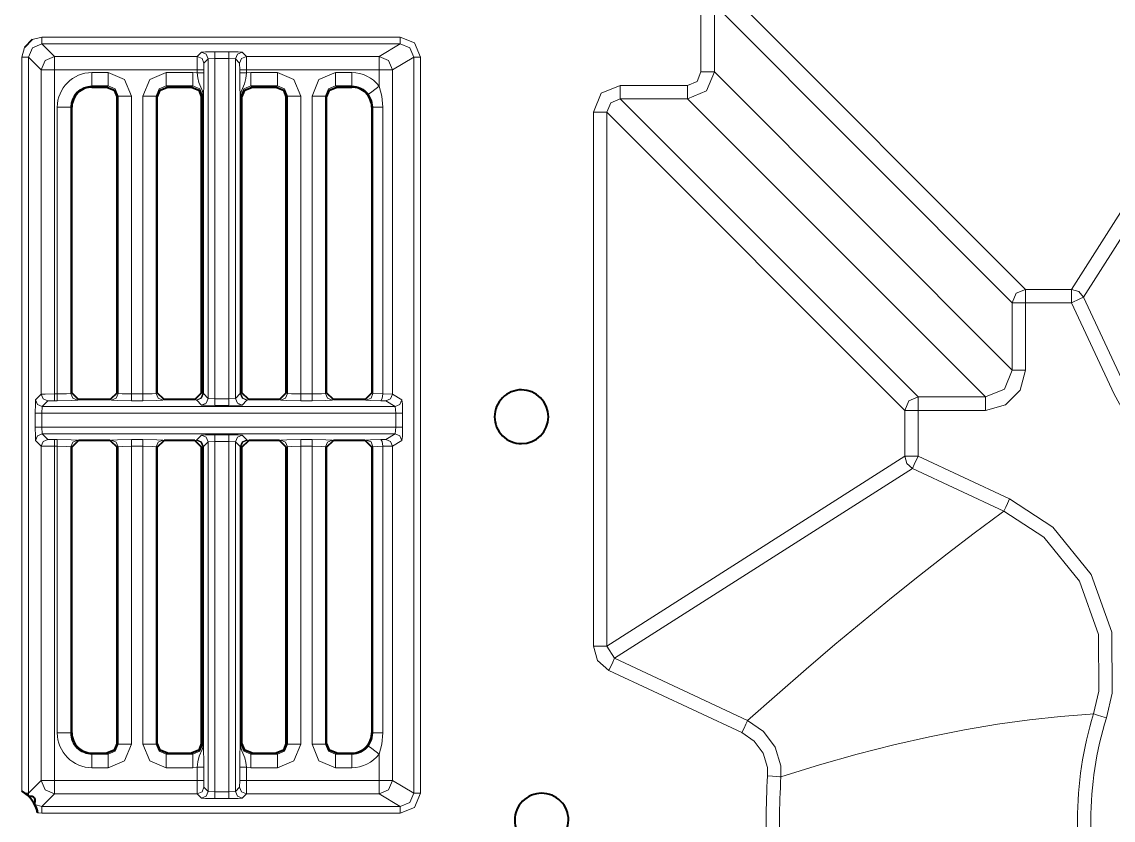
# Model space of a CAD drawing. Header units: millimetres. Extents: x 0 to 2941, y -405 to 1422.
# Drawn here: x 516.4 to 597.6, y 348.2 to 407.6 of the extents above; entities that cross this region are included whole.
import ezdxf

# ---------------------------------------------------------------- set-up
doc = ezdxf.new("R2010")
doc.units = ezdxf.units.MM
doc.layers.add('FINE', color=9, linetype='Continuous')
doc.layers.add('OUTLINE', color=7, linetype='Continuous')

msp = doc.modelspace()

# ---------------------------------------------------------------- linework, layer by layer
at = {"layer": 'FINE', "lineweight": 9}
for p, q in [((591.09, 387.665), (568.918, 409.837)), ((567.92, 408.838), (590.092, 386.667)), ((517.879, 406.427), (517.152, 406.239)), ((544.544, 406.427), (517.879, 406.427)), ((516.568, 405.655), (516.38, 404.928)), ((517.879, 405.928), (544.544, 405.928)), ((518.823, 404.984), (517.879, 405.928)), ((544.544, 405.928), (542.971, 404.984)), ((516.38, 404.928), (516.38, 350.348)), ((529.436, 404.984), (518.823, 404.984)), ((529.752, 405.299), (529.436, 404.984)), ((529.936, 404.484), (530.252, 404.799)), ((530.252, 404.799), (530.751, 404.825)), ((530.252, 404.799), (530.252, 379.558)), ((530.751, 379.532), (530.751, 404.825)), ((530.751, 404.825), (531.777, 404.825)), ((531.777, 404.825), (531.777, 379.532)), ((531.777, 404.825), (532.277, 404.799)), ((532.277, 404.799), (532.592, 404.484)), ((532.277, 379.558), (532.277, 404.799)), ((542.971, 404.984), (533.092, 404.984)), ((545.544, 404.929), (545.544, 350.202)), ((546.044, 350.202), (546.044, 404.929)), ((517.823, 403.984), (517.823, 379.873)), ((522.797, 403.788), (521.599, 403.788)), ((529.097, 403.788), (527.132, 403.788)), ((529.923, 403.984), (529.936, 404.484)), ((529.923, 403.758), (529.923, 403.984)), ((532.592, 404.484), (532.605, 403.984)), ((532.605, 403.984), (532.605, 403.758)), ((533.105, 403.758), (533.105, 403.984)), ((533.105, 403.984), (542.971, 403.984)), ((533.432, 403.788), (533.105, 403.758)), ((535.397, 403.788), (533.432, 403.788)), ((540.929, 403.788), (539.732, 403.788)), ((542.971, 403.984), (542.971, 402.786)), ((521.599, 402.708), (521.599, 402.79)), ((521.599, 402.79), (522.797, 402.79)), ((522.797, 402.79), (522.715, 402.708)), ((527.213, 402.708), (527.132, 402.79)), ((527.132, 402.79), (529.097, 402.79)), ((529.097, 402.79), (529.015, 402.708)), ((533.513, 402.708), (533.432, 402.79)), ((533.432, 402.79), (535.397, 402.79)), ((535.397, 402.79), (535.315, 402.708)), ((539.732, 402.79), (540.929, 402.79)), ((539.813, 402.708), (539.732, 402.79)), ((540.929, 402.79), (540.929, 402.708)), ((565.923, 402.835), (560.918, 402.835)), ((524.544, 379.886), (524.544, 402.041)), ((526.383, 402.041), (526.464, 401.959)), ((529.764, 401.959), (529.846, 402.041)), ((529.846, 402.041), (529.846, 379.923)), ((529.894, 379.915), (529.894, 402.041)), ((532.634, 402.041), (532.634, 379.915)), ((532.651, 379.915), (532.651, 402.041)), ((532.683, 402.041), (532.764, 401.959)), ((536.064, 401.959), (536.146, 402.041)), ((537.984, 402.041), (537.984, 379.886)), ((538.983, 402.041), (539.064, 401.959)), ((583.09, 379.665), (560.918, 401.837)), ((560.918, 401.837), (565.923, 401.837)), ((565.923, 401.837), (588.095, 379.665)), ((519.019, 401.208), (519.019, 379.886)), ((520.017, 401.208), (520.099, 401.208)), ((520.017, 379.923), (520.017, 401.208)), ((542.429, 401.208), (542.515, 401.208)), ((542.515, 401.208), (542.515, 379.921)), ((558.922, 400.839), (558.922, 361.132)), ((559.92, 400.839), (582.092, 378.667)), ((559.92, 361.132), (559.92, 400.839)), ((591.09, 387.665), (594.5, 387.665)), ((590.092, 381.662), (590.092, 386.667)), ((595.405, 387.089), (598.578, 380.284)), ((517.823, 379.873), (517.403, 379.453)), ((519.019, 379.886), (518.823, 379.886)), ((518.823, 379.386), (519.019, 379.386)), ((520.099, 379.964), (520.017, 379.923)), ((520.517, 379.423), (520.599, 379.464)), ((522.964, 379.464), (523.046, 379.423)), ((524.544, 379.386), (525.384, 379.386)), ((526.882, 379.423), (526.964, 379.464)), ((529.264, 379.464), (529.346, 379.423)), ((529.346, 379.423), (529.395, 379.415)), ((529.395, 379.415), (529.752, 379.058)), ((529.846, 379.923), (529.764, 379.964)), ((529.878, 379.915), (529.846, 379.923)), ((530.252, 379.558), (529.894, 379.915)), ((530.751, 379.532), (530.252, 379.558)), ((531.777, 379.532), (530.751, 379.532)), ((532.277, 379.558), (531.777, 379.532)), ((532.634, 379.915), (532.277, 379.558)), ((532.683, 379.923), (532.651, 379.915)), ((532.777, 379.058), (533.134, 379.415)), ((533.134, 379.415), (533.182, 379.423)), ((533.182, 379.423), (533.264, 379.464)), ((535.564, 379.464), (535.646, 379.423)), ((537.984, 379.886), (537.144, 379.886)), ((537.144, 379.386), (537.984, 379.386)), ((539.482, 379.423), (539.564, 379.464)), ((541.929, 379.464), (542.015, 379.421)), ((542.515, 379.921), (542.429, 379.964)), ((543.242, 379.885), (542.515, 379.921)), ((543.106, 379.385), (543.47, 379.374)), ((543.97, 379.873), (543.242, 379.885)), ((543.47, 379.374), (544.171, 378.953)), ((544.67, 379.453), (543.97, 379.873)), ((583.09, 379.665), (588.095, 379.665)), ((517.878, 378.453), (517.903, 378.953)), ((544.171, 378.953), (517.903, 378.953)), ((530.751, 379.033), (531.777, 379.033)), ((544.171, 378.953), (544.213, 378.453)), ((582.092, 375.257), (582.092, 378.667)), ((588.095, 378.667), (583.09, 378.667)), ((517.878, 378.453), (544.213, 378.453)), ((517.878, 377.427), (517.878, 378.453)), ((544.213, 378.453), (544.213, 377.427)), ((544.713, 377.427), (544.713, 378.453)), ((544.213, 377.427), (517.878, 377.427)), ((517.903, 376.928), (517.878, 377.427)), ((517.903, 376.928), (544.171, 376.928)), ((518.323, 376.508), (517.903, 376.928)), ((544.171, 376.928), (543.47, 376.507)), ((544.213, 377.427), (544.171, 376.928)), ((517.403, 376.428), (517.823, 376.008)), ((518.823, 376.495), (518.323, 376.508)), ((519.019, 376.495), (518.823, 376.495)), ((520.599, 376.417), (520.517, 376.458)), ((523.046, 376.458), (522.964, 376.417)), ((525.384, 376.495), (524.544, 376.495)), ((526.964, 376.417), (526.882, 376.458)), ((529.346, 376.458), (529.264, 376.417)), ((529.395, 376.466), (529.346, 376.458)), ((529.752, 376.823), (529.395, 376.466)), ((529.894, 375.966), (530.252, 376.323)), ((530.252, 376.323), (530.751, 376.349)), ((530.252, 376.323), (530.252, 350.331)), ((531.777, 376.848), (530.751, 376.848)), ((530.751, 350.306), (530.751, 376.349)), ((530.751, 376.349), (531.777, 376.349)), ((531.777, 376.349), (531.777, 350.306)), ((531.777, 376.349), (532.277, 376.323)), ((532.277, 350.331), (532.277, 376.323)), ((532.277, 376.323), (532.634, 375.966)), ((533.134, 376.466), (532.777, 376.823)), ((533.182, 376.458), (533.134, 376.466)), ((533.264, 376.417), (533.182, 376.458)), ((535.646, 376.458), (535.564, 376.417)), ((537.984, 376.495), (537.144, 376.495)), ((539.564, 376.417), (539.482, 376.458)), ((542.015, 376.46), (541.929, 376.417)), ((543.47, 376.507), (543.106, 376.495)), ((543.97, 376.008), (544.67, 376.428)), ((518.823, 351.147), (518.823, 375.995)), ((518.823, 375.995), (519.019, 375.995)), ((519.019, 375.995), (519.019, 354.672)), ((520.017, 354.672), (520.017, 375.958)), ((520.017, 375.958), (520.099, 375.917)), ((523.464, 375.917), (523.546, 375.958)), ((523.546, 375.958), (523.546, 353.84)), ((524.544, 375.995), (525.384, 375.995)), ((524.544, 353.84), (524.544, 375.995)), ((525.384, 375.995), (525.384, 353.84)), ((526.383, 353.84), (526.383, 375.958)), ((526.383, 375.958), (526.464, 375.917)), ((529.846, 375.958), (529.878, 375.966)), ((529.878, 375.966), (529.878, 353.84)), ((529.894, 353.84), (529.894, 375.966)), ((532.634, 375.966), (532.634, 353.84)), ((532.651, 353.84), (532.651, 375.966)), ((532.651, 375.966), (532.683, 375.958)), ((532.683, 353.84), (532.683, 375.958)), ((532.683, 375.958), (532.764, 375.917)), ((536.064, 375.917), (536.146, 375.958)), ((536.146, 375.958), (536.146, 353.84)), ((537.144, 353.84), (537.144, 375.995)), ((537.144, 375.995), (537.984, 375.995)), ((537.984, 375.995), (537.984, 353.84)), ((542.429, 375.917), (542.515, 375.96)), ((542.515, 375.96), (543.242, 375.996)), ((542.515, 375.96), (542.515, 354.672)), ((543.242, 375.996), (543.97, 376.008)), ((543.242, 354.672), (543.242, 375.996)), ((582.092, 375.257), (559.92, 361.132)), ((560.496, 360.227), (582.668, 374.352)), ((589.472, 371.179), (582.668, 374.352)), ((589.257, 371.021), (589.472, 371.179)), ((560.496, 360.227), (559.92, 361.132)), ((570.4, 355.609), (560.496, 360.227)), ((596.147, 356.094), (595.898, 356.079)), ((520.099, 354.672), (520.017, 354.672)), ((542.515, 354.672), (542.429, 354.672)), ((523.546, 353.84), (523.464, 353.921)), ((526.464, 353.921), (526.383, 353.84)), ((529.846, 353.84), (529.764, 353.921)), ((532.764, 353.921), (532.683, 353.84)), ((536.146, 353.84), (536.064, 353.921)), ((539.064, 353.921), (538.983, 353.84)), ((522.715, 353.172), (522.797, 353.091)), ((529.015, 353.172), (529.097, 353.091)), ((535.315, 353.172), (535.397, 353.091)), ((540.929, 353.172), (540.929, 353.091)), ((542.971, 353.095), (542.971, 351.147)), ((521.599, 352.092), (522.797, 352.092)), ((527.132, 352.092), (529.097, 352.092)), ((529.097, 352.092), (529.424, 352.123)), ((529.424, 352.123), (529.424, 351.147)), ((529.923, 351.147), (529.923, 352.123)), ((532.605, 352.123), (532.605, 351.147)), ((533.105, 351.147), (533.105, 352.123)), ((533.105, 352.123), (533.432, 352.092)), ((539.732, 352.092), (540.929, 352.092)), ((529.424, 351.147), (518.823, 351.147)), ((529.936, 350.647), (529.923, 351.147)), ((532.605, 351.147), (532.592, 350.647)), ((542.971, 351.147), (533.105, 351.147)), ((516.913, 349.948), (516.88, 350.203)), ((517.879, 349.203), (518.823, 350.147)), ((518.823, 350.147), (529.436, 350.147)), ((529.436, 350.147), (529.752, 349.832)), ((530.252, 350.331), (529.936, 350.647)), ((530.751, 350.306), (530.252, 350.331)), ((531.777, 350.306), (530.751, 350.306)), ((532.277, 350.331), (531.777, 350.306)), ((532.592, 350.647), (532.277, 350.331)), ((532.777, 349.832), (533.092, 350.147)), ((533.092, 350.147), (542.971, 350.147)), ((542.971, 350.147), (544.544, 349.203)), ((517.879, 349.203), (517.34, 349.361)), ((530.751, 349.806), (531.777, 349.806)), ((517.556, 348.739), (517.879, 348.703)), ((544.544, 349.203), (517.879, 349.203))]:
    msp.add_line(p, q, dxfattribs=at)
for points in [[(608.626, 409.837), (594.5, 387.665), (595.036, 387.508), (595.405, 387.089), (609.53, 409.26)], [(566.922, 408.838), (566.922, 403.834), (566.63, 403.128), (565.923, 402.835)], [(590.092, 381.662), (567.92, 403.834), (567.92, 408.838)], [(517.879, 405.928), (517.879, 406.078), (517.879, 406.427)], [(544.544, 405.928), (544.544, 406.078), (544.544, 406.427)], [(546.044, 404.929), (545.605, 405.988), (544.544, 406.427)], [(516.88, 404.928), (517.172, 405.635), (517.879, 405.928)], [(531.777, 405.324), (530.751, 405.324), (530.054, 405.317), (529.752, 405.299)], [(530.751, 405.324), (530.751, 405.173), (530.751, 404.825)], [(531.777, 405.324), (531.777, 405.173), (531.777, 404.825)], [(533.092, 404.984), (532.777, 405.299), (532.475, 405.317), (531.777, 405.324)], [(544.544, 405.928), (545.252, 405.635), (545.544, 404.929)], [(516.38, 404.928), (516.729, 404.928), (516.88, 404.928)], [(516.88, 350.203), (516.88, 404.928), (517.823, 403.984)], [(518.823, 404.984), (518.116, 404.691), (517.823, 403.984)], [(518.823, 403.984), (518.823, 404.682), (518.823, 404.984)], [(529.436, 404.984), (529.427, 404.682), (529.424, 403.984)], [(529.436, 404.984), (529.79, 404.837), (529.936, 404.484)], [(529.752, 405.299), (530.105, 405.152), (530.252, 404.799)], [(532.777, 405.299), (532.424, 405.152), (532.277, 404.799)], [(533.092, 404.984), (532.739, 404.837), (532.592, 404.484)], [(533.105, 403.984), (533.101, 404.682), (533.092, 404.984)], [(543.97, 403.984), (543.677, 404.691), (542.971, 404.984)], [(542.971, 403.984), (542.971, 404.682), (542.971, 404.984)], [(543.97, 379.873), (543.97, 403.984), (545.544, 404.929)], [(545.544, 404.929), (545.698, 404.929), (546.044, 404.929)], [(518.823, 403.984), (518.125, 403.984), (517.823, 403.984)], [(518.823, 379.886), (518.823, 403.984), (529.424, 403.984)], [(521.599, 402.79), (521.599, 403.1), (521.599, 403.788)], [(522.797, 402.79), (522.797, 403.1), (522.797, 403.788)], [(524.544, 402.041), (524.033, 403.277), (522.797, 403.788)], [(527.132, 403.788), (525.896, 403.277), (525.384, 402.041)], [(527.132, 403.788), (527.132, 403.1), (527.132, 402.79)], [(529.424, 403.984), (529.424, 403.758), (529.097, 403.788)], [(529.097, 403.788), (529.097, 403.1), (529.097, 402.79)], [(529.424, 403.984), (529.773, 403.984), (529.923, 403.984)], [(529.424, 403.758), (529.773, 403.758), (529.923, 403.758)], [(529.424, 403.758), (529.467, 403.394), (529.545, 403.051), (529.769, 402.533), (529.82, 402.396), (529.85, 402.289), (529.873, 402.144), (529.877, 402.074), (529.878, 402.041), (529.878, 379.915)], [(529.894, 402.041), (529.894, 402.053), (529.895, 402.081), (529.896, 402.14), (529.897, 402.189), (529.9, 402.263), (529.914, 402.757), (529.921, 403.228), (529.923, 403.758)], [(533.105, 403.984), (532.756, 403.984), (532.605, 403.984)], [(533.105, 403.758), (532.756, 403.758), (532.605, 403.758)], [(532.605, 403.758), (532.608, 403.166), (532.617, 402.618), (532.63, 402.21), (532.634, 402.102), (532.634, 402.068), (532.634, 402.041)], [(532.651, 402.041), (532.653, 402.111), (532.662, 402.198), (532.722, 402.437), (532.944, 402.937), (533.055, 403.351), (533.105, 403.758)], [(533.432, 403.788), (533.432, 403.1), (533.432, 402.79)], [(535.397, 403.788), (535.397, 403.1), (535.397, 402.79)], [(537.144, 379.886), (537.144, 402.041), (536.633, 403.277), (535.397, 403.788)], [(539.732, 403.788), (538.496, 403.277), (537.984, 402.041)], [(539.732, 403.788), (539.732, 403.1), (539.732, 402.79)], [(540.929, 403.788), (540.929, 403.1), (540.929, 402.79)], [(542.971, 403.984), (543.662, 403.984), (543.97, 403.984)], [(565.923, 401.837), (567.334, 402.423), (567.92, 403.834)], [(566.922, 403.834), (567.608, 403.834), (567.92, 403.834)], [(522.797, 402.79), (523.327, 402.572), (523.546, 402.041)], [(526.383, 402.041), (526.601, 402.572), (527.132, 402.79)], [(529.097, 402.79), (529.628, 402.572), (529.846, 402.041)], [(532.683, 402.041), (532.901, 402.572), (533.432, 402.79)], [(535.397, 402.79), (535.928, 402.572), (536.146, 402.041)], [(538.983, 402.041), (539.201, 402.572), (539.732, 402.79)], [(542.971, 402.786), (542.426, 402.365), (542.181, 402.176)], [(542.181, 402.176), (542.427, 401.721), (542.515, 401.208)], [(543.242, 379.885), (543.242, 401.208), (543.171, 402.044), (542.971, 402.786)], [(560.918, 402.835), (559.506, 402.251), (558.922, 400.839)], [(560.918, 402.835), (560.918, 402.149), (560.918, 401.837)], [(565.923, 402.835), (565.923, 402.149), (565.923, 401.837)], [(523.464, 401.959), (523.546, 402.041), (523.546, 379.923), (523.464, 379.964)], [(523.546, 402.041), (523.856, 402.041), (524.544, 402.041)], [(525.384, 402.041), (525.384, 379.886), (524.544, 379.886)], [(525.384, 402.041), (526.073, 402.041), (526.383, 402.041)], [(526.464, 379.964), (526.383, 379.923), (526.383, 402.041)], [(529.846, 402.041), (529.856, 402.041), (529.878, 402.041)], [(529.878, 402.041), (529.889, 402.041), (529.894, 402.041)], [(532.651, 402.041), (532.639, 402.041), (532.634, 402.041)], [(532.651, 402.041), (532.672, 402.041), (532.683, 402.041)], [(532.764, 379.964), (532.683, 379.923), (532.683, 402.041)], [(536.146, 402.041), (536.146, 379.923), (536.064, 379.964)], [(536.146, 402.041), (536.456, 402.041), (537.144, 402.041)], [(537.984, 402.041), (538.673, 402.041), (538.983, 402.041)], [(539.064, 379.964), (538.983, 379.923), (538.983, 402.041)], [(559.92, 400.839), (560.211, 401.546), (560.918, 401.837)], [(520.017, 401.208), (519.707, 401.208), (519.019, 401.208)], [(542.515, 401.208), (542.732, 401.208), (543.242, 401.208)], [(558.922, 400.839), (559.608, 400.839), (559.92, 400.839)], [(590.092, 386.667), (590.385, 387.371), (591.09, 387.665)], [(591.09, 386.667), (591.09, 387.353), (591.09, 387.665)], [(594.5, 386.667), (594.5, 387.353), (594.5, 387.665)], [(594.5, 386.667), (591.09, 386.667), (591.09, 381.662), (590.689, 380.163), (589.594, 379.068), (588.095, 378.667)], [(591.09, 386.667), (590.404, 386.667), (590.092, 386.667)], [(594.5, 386.667), (595.123, 386.957), (595.405, 387.089)], [(613.959, 372.657), (610.172, 372.049), (607.928, 372.197), (605.677, 372.736), (603.61, 373.618), (601.666, 374.871), (600.008, 376.388), (598.588, 378.213), (597.673, 379.863), (594.5, 386.667)], [(588.095, 379.665), (589.509, 380.248), (590.092, 381.662)], [(591.09, 381.662), (590.404, 381.662), (590.092, 381.662)], [(517.403, 379.453), (517.385, 379.151), (517.378, 378.453)], [(517.903, 378.953), (517.55, 379.1), (517.403, 379.453)], [(518.823, 379.886), (518.125, 379.882), (517.823, 379.873)], [(518.323, 379.373), (517.97, 379.52), (517.823, 379.873)], [(517.903, 378.953), (518.323, 379.373), (518.823, 379.386)], [(518.823, 379.386), (518.823, 379.537), (518.823, 379.886)], [(520.017, 379.923), (519.707, 379.897), (519.019, 379.886)], [(519.019, 379.886), (519.019, 379.537), (519.019, 379.386)], [(519.019, 379.386), (520.051, 379.397), (520.517, 379.423)], [(520.017, 379.923), (520.164, 379.57), (520.517, 379.423)], [(523.046, 379.423), (523.399, 379.57), (523.546, 379.923)], [(523.046, 379.423), (523.512, 379.397), (524.544, 379.386)], [(524.544, 379.886), (523.856, 379.897), (523.546, 379.923)], [(524.544, 379.386), (524.544, 379.537), (524.544, 379.886)], [(526.383, 379.923), (526.073, 379.897), (525.384, 379.886)], [(525.384, 379.386), (525.384, 379.537), (525.384, 379.886)], [(525.384, 379.386), (526.417, 379.397), (526.882, 379.423)], [(526.383, 379.923), (526.529, 379.57), (526.882, 379.423)], [(529.346, 379.423), (529.699, 379.57), (529.846, 379.923)], [(529.395, 379.415), (529.748, 379.562), (529.894, 379.915)], [(529.395, 379.415), (529.735, 379.563), (529.878, 379.915)], [(529.752, 379.058), (530.105, 379.204), (530.252, 379.558)], [(529.894, 379.915), (529.889, 379.915), (529.878, 379.915)], [(530.751, 379.033), (530.751, 379.183), (530.751, 379.532)], [(531.777, 379.033), (531.777, 379.183), (531.777, 379.532)], [(532.777, 379.058), (532.424, 379.204), (532.277, 379.558)], [(533.134, 379.415), (532.781, 379.562), (532.634, 379.915)], [(532.651, 379.915), (532.639, 379.915), (532.634, 379.915)], [(533.134, 379.415), (532.794, 379.563), (532.651, 379.915)], [(533.182, 379.423), (532.829, 379.57), (532.683, 379.923)], [(536.146, 379.923), (535.999, 379.57), (535.646, 379.423)], [(535.646, 379.423), (536.112, 379.397), (537.144, 379.386)], [(537.144, 379.886), (536.456, 379.897), (536.146, 379.923)], [(537.144, 379.886), (537.144, 379.537), (537.144, 379.386)], [(538.983, 379.923), (538.673, 379.897), (537.984, 379.886)], [(537.984, 379.886), (537.984, 379.537), (537.984, 379.386)], [(537.984, 379.386), (539.017, 379.397), (539.482, 379.423)], [(538.983, 379.923), (539.129, 379.57), (539.482, 379.423)], [(542.015, 379.421), (542.368, 379.568), (542.515, 379.921)], [(542.015, 379.421), (542.341, 379.399), (543.106, 379.385)], [(543.106, 379.385), (543.201, 379.536), (543.242, 379.885)], [(543.47, 379.374), (543.823, 379.52), (543.97, 379.873)], [(544.171, 378.953), (544.524, 379.1), (544.67, 379.453)], [(544.713, 378.453), (544.7, 379.151), (544.67, 379.453)], [(582.092, 378.667), (582.404, 378.667), (583.09, 378.667), (583.09, 379.353), (583.09, 379.665)], [(582.092, 378.667), (582.385, 379.372), (583.09, 379.665)], [(588.095, 378.667), (588.095, 379.353), (588.095, 379.665)], [(529.752, 379.058), (530.054, 379.04), (530.751, 379.033)], [(531.777, 379.033), (532.475, 379.04), (532.777, 379.058)], [(583.09, 378.667), (583.09, 375.257), (589.894, 372.084)], [(517.878, 378.453), (517.529, 378.453), (517.378, 378.453)], [(517.378, 378.453), (517.378, 377.427), (517.385, 376.73), (517.403, 376.428)], [(544.213, 378.453), (544.559, 378.453), (544.713, 378.453)], [(517.878, 377.427), (517.529, 377.427), (517.378, 377.427)], [(517.903, 376.928), (517.55, 376.781), (517.403, 376.428)], [(544.171, 376.928), (544.524, 376.781), (544.67, 376.428)], [(544.213, 377.427), (544.559, 377.427), (544.713, 377.427)], [(544.67, 376.428), (544.7, 376.73), (544.713, 377.427)], [(518.323, 376.508), (517.97, 376.361), (517.823, 376.008)], [(518.823, 376.495), (518.823, 376.344), (518.823, 375.995)], [(519.019, 376.495), (519.019, 376.344), (519.019, 375.995)], [(520.517, 376.458), (520.051, 376.484), (519.019, 376.495)], [(520.517, 376.458), (520.164, 376.311), (520.017, 375.958)], [(524.544, 376.495), (523.512, 376.484), (523.046, 376.458)], [(523.546, 375.958), (523.399, 376.311), (523.046, 376.458)], [(524.544, 375.995), (524.544, 376.344), (524.544, 376.495)], [(525.384, 375.995), (525.384, 376.344), (525.384, 376.495)], [(526.882, 376.458), (526.417, 376.484), (525.384, 376.495)], [(526.882, 376.458), (526.529, 376.311), (526.383, 375.958)], [(529.846, 375.958), (529.699, 376.311), (529.346, 376.458)], [(529.878, 375.966), (529.735, 376.318), (529.395, 376.466)], [(529.894, 375.966), (529.748, 376.319), (529.395, 376.466)], [(530.751, 376.848), (530.054, 376.841), (529.752, 376.823)], [(530.252, 376.323), (530.105, 376.676), (529.752, 376.823)], [(530.751, 376.349), (530.751, 376.697), (530.751, 376.848)], [(531.777, 376.349), (531.777, 376.697), (531.777, 376.848)], [(532.777, 376.823), (532.475, 376.841), (531.777, 376.848)], [(532.277, 376.323), (532.424, 376.676), (532.777, 376.823)], [(532.634, 375.966), (532.781, 376.319), (533.134, 376.466)], [(532.651, 375.966), (532.794, 376.318), (533.134, 376.466)], [(532.683, 375.958), (532.829, 376.311), (533.182, 376.458)], [(537.144, 376.495), (536.112, 376.484), (535.646, 376.458)], [(535.646, 376.458), (535.999, 376.311), (536.146, 375.958)], [(537.144, 376.495), (537.144, 376.344), (537.144, 375.995)], [(537.984, 376.495), (537.984, 376.344), (537.984, 375.995)], [(539.482, 376.458), (539.017, 376.484), (537.984, 376.495)], [(539.482, 376.458), (539.129, 376.311), (538.983, 375.958)], [(543.106, 376.495), (542.341, 376.482), (542.015, 376.46)], [(542.015, 376.46), (542.368, 376.313), (542.515, 375.96)], [(543.106, 376.495), (543.201, 376.345), (543.242, 375.996)], [(543.47, 376.507), (543.823, 376.361), (543.97, 376.008)], [(517.823, 376.008), (517.823, 351.147), (516.88, 350.203)], [(517.823, 376.008), (518.125, 375.999), (518.823, 375.995)], [(519.019, 375.995), (519.707, 375.984), (520.017, 375.958)], [(523.546, 375.958), (523.856, 375.984), (524.544, 375.995)], [(525.384, 375.995), (526.073, 375.984), (526.383, 375.958)], [(529.764, 375.917), (529.846, 375.958), (529.846, 353.84)], [(529.878, 375.966), (529.889, 375.966), (529.894, 375.966)], [(532.634, 375.966), (532.639, 375.966), (532.651, 375.966)], [(536.146, 375.958), (536.456, 375.984), (537.144, 375.995)], [(537.984, 375.995), (538.673, 375.984), (538.983, 375.958)], [(538.983, 353.84), (538.983, 375.958), (539.064, 375.917)], [(545.544, 350.202), (543.97, 351.147), (543.97, 376.008)], [(582.092, 375.257), (582.404, 375.257), (583.09, 375.257)], [(582.668, 374.352), (582.249, 374.72), (582.092, 375.257)], [(582.668, 374.352), (582.8, 374.634), (583.09, 375.257)], [(589.472, 371.179), (589.511, 371.262), (589.604, 371.462), (589.738, 371.749), (589.894, 372.084)], [(589.894, 372.084), (593.106, 369.987), (595.97, 366.456), (597.503, 362.177), (597.533, 357.634), (597.1, 355.797)], [(589.257, 371.021), (587.266, 369.542), (585.244, 367.999), (583.191, 366.395), (581.109, 364.729), (578.995, 363), (576.891, 361.242), (574.756, 359.424), (572.593, 357.546), (570.4, 355.609)], [(596.147, 356.094), (596.548, 357.795), (596.52, 362.003), (595.101, 365.966), (592.448, 369.237), (589.472, 371.179)], [(558.922, 361.132), (559.608, 361.132), (559.92, 361.132)], [(558.922, 361.132), (559.234, 360.059), (560.075, 359.322)], [(560.496, 360.227), (560.365, 359.944), (560.075, 359.322)], [(560.075, 359.322), (569.978, 354.704), (570.894, 354.071), (571.548, 353.17), (571.867, 352.104), (571.885, 351.481)], [(572.881, 351.415), (575.75, 352.299), (578.551, 353.091), (581.283, 353.789), (583.942, 354.395), (586.526, 354.909), (588.988, 355.327), (591.373, 355.659), (593.677, 355.909), (595.898, 356.079)], [(596.147, 356.094), (596.234, 356.067), (596.444, 356.001), (596.747, 355.907), (597.1, 355.797)], [(570.4, 355.609), (570.361, 355.525), (570.268, 355.326), (570.134, 355.038), (569.978, 354.704)], [(572.881, 351.415), (572.858, 352.226), (572.442, 353.613), (571.591, 354.785), (570.4, 355.609)], [(519.019, 354.672), (519.707, 354.672), (520.017, 354.672)], [(542.515, 354.672), (542.431, 354.169), (542.181, 353.705)], [(542.515, 354.672), (542.732, 354.672), (543.242, 354.672)], [(542.971, 353.095), (543.174, 353.852), (543.242, 354.672)], [(523.546, 353.84), (523.327, 353.309), (522.797, 353.091)], [(522.797, 352.092), (524.033, 352.604), (524.544, 353.84)], [(524.544, 353.84), (523.856, 353.84), (523.546, 353.84)], [(525.384, 353.84), (526.073, 353.84), (526.383, 353.84)], [(525.384, 353.84), (525.896, 352.604), (527.132, 352.092)], [(527.132, 353.091), (526.601, 353.309), (526.383, 353.84)], [(529.846, 353.84), (529.628, 353.309), (529.097, 353.091)], [(529.878, 353.84), (529.875, 353.769), (529.866, 353.683), (529.807, 353.444), (529.585, 352.943), (529.474, 352.53), (529.424, 352.123)], [(529.846, 353.84), (529.856, 353.84), (529.878, 353.84)], [(529.894, 353.84), (529.889, 353.84), (529.878, 353.84)], [(529.923, 352.123), (529.92, 352.715), (529.911, 353.263), (529.898, 353.671), (529.895, 353.779), (529.894, 353.813), (529.894, 353.84)], [(532.634, 353.84), (532.634, 353.827), (532.634, 353.8), (532.633, 353.741), (532.631, 353.692), (532.628, 353.618), (532.614, 353.124), (532.608, 352.653), (532.605, 352.123)], [(532.634, 353.84), (532.639, 353.84), (532.651, 353.84)], [(532.651, 353.84), (532.672, 353.84), (532.683, 353.84)], [(533.105, 352.123), (533.062, 352.487), (532.984, 352.83), (532.759, 353.348), (532.708, 353.485), (532.679, 353.591), (532.656, 353.737), (532.651, 353.807), (532.651, 353.84)], [(533.432, 353.091), (532.901, 353.309), (532.683, 353.84)], [(533.432, 352.092), (535.397, 352.092), (536.633, 352.604), (537.144, 353.84)], [(536.146, 353.84), (535.928, 353.309), (535.397, 353.091)], [(536.146, 353.84), (536.456, 353.84), (537.144, 353.84)], [(537.984, 353.84), (538.673, 353.84), (538.983, 353.84)], [(537.984, 353.84), (538.496, 352.604), (539.732, 352.092)], [(539.732, 353.091), (539.201, 353.309), (538.983, 353.84)], [(542.181, 353.705), (542.426, 353.516), (542.971, 353.095)], [(522.797, 353.091), (521.599, 353.091), (521.599, 353.172)], [(521.599, 352.092), (521.599, 352.781), (521.599, 353.091)], [(522.797, 352.092), (522.797, 352.781), (522.797, 353.091)], [(529.097, 353.091), (527.132, 353.091), (527.213, 353.172)], [(527.132, 353.091), (527.132, 352.781), (527.132, 352.092)], [(529.097, 353.091), (529.097, 352.781), (529.097, 352.092)], [(535.397, 353.091), (533.432, 353.091), (533.513, 353.172)], [(533.432, 353.091), (533.432, 352.781), (533.432, 352.092)], [(535.397, 353.091), (535.397, 352.781), (535.397, 352.092)], [(540.929, 353.091), (539.732, 353.091), (539.813, 353.172)], [(539.732, 353.091), (539.732, 352.781), (539.732, 352.092)], [(540.929, 353.091), (540.929, 352.781), (540.929, 352.092)], [(529.923, 352.123), (529.773, 352.123), (529.424, 352.123)], [(532.605, 352.123), (532.756, 352.123), (533.105, 352.123)], [(517.823, 351.147), (518.116, 350.44), (518.823, 350.147)], [(517.823, 351.147), (518.125, 351.147), (518.823, 351.147)], [(518.823, 350.147), (518.823, 350.449), (518.823, 351.147)], [(529.923, 351.147), (529.773, 351.147), (529.424, 351.147)], [(529.424, 351.147), (529.427, 350.449), (529.436, 350.147)], [(532.605, 351.147), (532.756, 351.147), (533.105, 351.147)], [(533.092, 350.147), (533.101, 350.449), (533.105, 351.147)], [(542.971, 350.147), (543.677, 350.44), (543.97, 351.147)], [(542.971, 350.147), (542.971, 350.449), (542.971, 351.147)], [(543.97, 351.147), (543.662, 351.147), (542.971, 351.147)], [(572.881, 351.415), (572.789, 351.421), (572.57, 351.435), (572.253, 351.456), (571.885, 351.481)], [(516.602, 350.203), (516.801, 350.203), (516.88, 350.203)], [(517.879, 348.703), (544.544, 348.703), (545.605, 349.142), (546.044, 350.202)], [(529.936, 350.647), (529.79, 350.294), (529.436, 350.147)], [(530.252, 350.331), (530.105, 349.978), (529.752, 349.832)], [(530.751, 350.306), (530.751, 349.957), (530.751, 349.806)], [(531.777, 350.306), (531.777, 349.957), (531.777, 349.806)], [(532.277, 350.331), (532.424, 349.978), (532.777, 349.832)], [(532.592, 350.647), (532.739, 350.294), (533.092, 350.147)], [(545.544, 350.202), (545.252, 349.495), (544.544, 349.203)], [(545.544, 350.202), (545.698, 350.202), (546.044, 350.202)], [(529.752, 349.832), (530.054, 349.813), (530.751, 349.806)], [(531.777, 349.806), (532.475, 349.813), (532.777, 349.832)], [(517.879, 348.703), (517.879, 349.052), (517.879, 349.203)], [(544.544, 348.703), (544.544, 349.052), (544.544, 349.203)]]:
    msp.add_lwpolyline(points, dxfattribs=at)
for points in [[(521.599, 403.788, 0.414209), (519.019, 401.208)], [(542.971, 402.786, 0.232235), (540.929, 403.788)], [(521.599, 402.79, 0.41419), (520.017, 401.208)], [(542.181, 402.175, 0.232154), (540.929, 402.79)], [(596.147, 356.094, 0.151875), (596.147, 340.287)], [(597.1, 355.798, 0.151883), (597.1, 340.584)], [(519.019, 354.672, 0.414238), (521.599, 352.093)], [(520.017, 354.672, 0.414237), (521.599, 353.091)], [(540.929, 353.091, 0.23222), (542.181, 353.705)], [(540.929, 352.093, 0.232231), (542.971, 353.095)], [(571.885, 351.481, 0.0331), (571.885, 344.9)], [(572.881, 351.415, 0.033094), (572.881, 344.966)]]:
    msp.add_lwpolyline(points, format="xyb", dxfattribs=at)
at = {"layer": 'OUTLINE', "lineweight": 40}
for p, q in [((517.152, 406.239), (516.568, 405.655)), ((521.599, 402.708), (522.715, 402.708)), ((527.213, 402.708), (529.015, 402.708)), ((533.513, 402.708), (535.315, 402.708)), ((539.813, 402.708), (540.929, 402.708)), ((523.464, 379.964), (523.464, 401.959)), ((526.464, 379.964), (526.464, 401.959)), ((529.764, 379.964), (529.764, 401.959)), ((532.764, 379.964), (532.764, 401.959)), ((536.064, 379.964), (536.064, 401.959)), ((539.064, 379.964), (539.064, 401.959)), ((520.099, 379.964), (520.099, 401.208)), ((542.429, 401.208), (542.429, 379.964)), ((520.599, 379.464), (520.099, 379.964)), ((522.964, 379.464), (520.599, 379.464)), ((523.464, 379.964), (522.964, 379.464)), ((526.964, 379.464), (526.464, 379.964)), ((529.264, 379.464), (526.964, 379.464)), ((529.764, 379.964), (529.264, 379.464)), ((533.264, 379.464), (532.764, 379.964)), ((535.564, 379.464), (533.264, 379.464)), ((536.064, 379.964), (535.564, 379.464)), ((539.564, 379.464), (539.064, 379.964)), ((541.929, 379.464), (539.564, 379.464)), ((542.429, 379.964), (541.929, 379.464)), ((520.099, 375.917), (520.599, 376.417)), ((522.964, 376.417), (520.599, 376.417)), ((522.964, 376.417), (523.464, 375.917)), ((526.464, 375.917), (526.964, 376.417)), ((529.264, 376.417), (526.964, 376.417)), ((529.264, 376.417), (529.764, 375.917)), ((532.764, 375.917), (533.264, 376.417)), ((535.564, 376.417), (533.264, 376.417)), ((535.564, 376.417), (536.064, 375.917)), ((539.064, 375.917), (539.564, 376.417)), ((541.929, 376.417), (539.564, 376.417)), ((541.929, 376.417), (542.429, 375.917)), ((520.099, 354.672), (520.099, 375.917)), ((523.464, 353.921), (523.464, 375.917)), ((526.464, 353.921), (526.464, 375.917)), ((529.764, 353.921), (529.764, 375.917)), ((532.764, 353.921), (532.764, 375.917)), ((536.064, 353.921), (536.064, 375.917)), ((539.064, 353.921), (539.064, 375.917)), ((542.429, 375.917), (542.429, 354.672)), ((521.599, 353.172), (522.715, 353.172)), ((527.213, 353.172), (529.015, 353.172)), ((533.513, 353.172), (535.315, 353.172)), ((539.813, 353.172), (540.929, 353.172)), ((516.38, 350.348), (516.602, 350.203))]:
    msp.add_line(p, q, dxfattribs=at)
for points in [[(521.599, 402.708, 0.414214), (520.099, 401.208)], [(542.429, 401.208, 0.414222), (540.929, 402.708)], [(520.099, 354.672, 0.414214), (521.599, 353.172)], [(540.929, 353.172, 0.414205), (542.429, 354.672)], [(517.556, 348.739, 0.207864), (516.38, 350.348)]]:
    msp.add_lwpolyline(points, format="xyb", dxfattribs=at)
for points in [[(522.715, 402.708), (523.245, 402.489), (523.464, 401.959)], [(526.464, 401.959), (526.684, 402.489), (527.213, 402.708)], [(529.015, 402.708), (529.545, 402.489), (529.764, 401.959)], [(532.764, 401.959), (532.984, 402.489), (533.513, 402.708)], [(535.315, 402.708), (535.845, 402.489), (536.064, 401.959)], [(539.064, 401.959), (539.283, 402.489), (539.813, 402.708)], [(523.464, 353.921), (523.245, 353.392), (522.715, 353.172)], [(527.213, 353.172), (526.684, 353.392), (526.464, 353.921)], [(529.764, 353.921), (529.545, 353.392), (529.015, 353.172)], [(533.513, 353.172), (532.984, 353.392), (532.764, 353.921)], [(536.064, 353.921), (535.845, 353.392), (535.315, 353.172)], [(539.813, 353.172), (539.283, 353.392), (539.064, 353.921)], [(516.602, 350.203), (516.773, 350.069), (516.864, 349.99), (516.901, 349.956), (516.913, 349.948)], [(517.34, 349.361), (517.359, 349.435), (517.381, 349.605), (517.371, 349.716), (517.336, 349.811), (517.326, 349.826), (517.322, 349.833), (517.32, 349.836), (517.318, 349.838), (517.317, 349.84), (517.315, 349.843), (517.313, 349.845), (517.31, 349.849), (517.302, 349.858), (517.285, 349.876), (517.245, 349.906), (517.148, 349.945), (516.913, 349.948)], [(517.34, 349.361), (517.347, 349.341), (517.376, 349.277), (517.444, 349.111), (517.517, 348.892), (517.556, 348.739)]]:
    msp.add_lwpolyline(points, dxfattribs=at)
for points in [[(551.567, 378.19, 0.414226), (553.567, 376.19, 0.414201), (555.567, 378.19, 0.414201), (553.567, 380.19, 0.414226)], [(557.067, 348.19, 0.414214), (555.067, 350.191, 0.414226), (553.067, 348.19, 0.414226), (555.067, 346.191, 0.414188)]]:
    msp.add_lwpolyline(points, format="xyb", close=True, dxfattribs=at)

doc.saveas('drawing.dxf')
